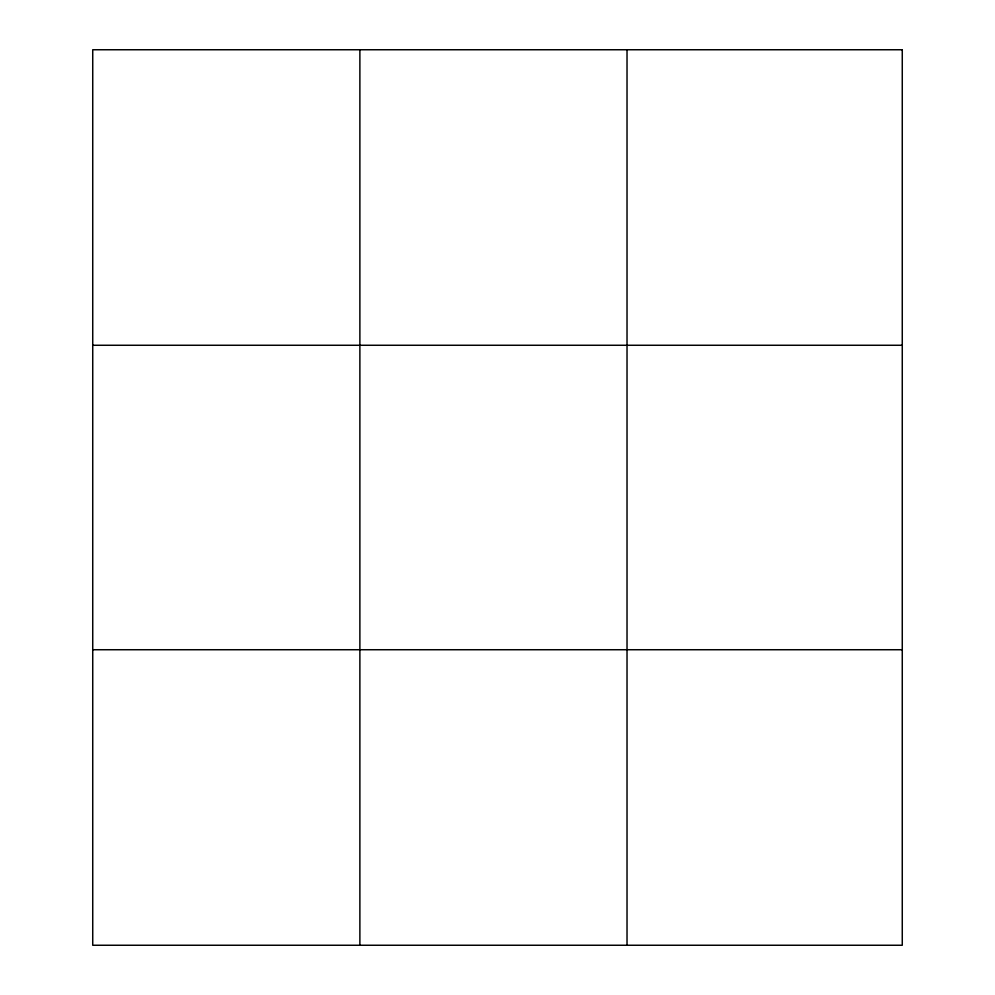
<?xml version="1.0" encoding="UTF-8"?>
<svg xmlns="http://www.w3.org/2000/svg" width="995" height="995" viewBox="0 0 995 995"><rect width="100%" height="100%" fill="white"/><g stroke="black" fill="none" stroke-linecap="round" stroke-linejoin="round"><path stroke-width="1.49" d="M359.879 945.25L359.879 49.75M627.024 945.25L627.024 49.75M92.734 345.265L902.266 345.265M92.734 649.735L902.266 649.735M902.266 49.75L902.266 945.25L92.734 945.25L92.734 49.75L902.266 49.75"/></g></svg>
